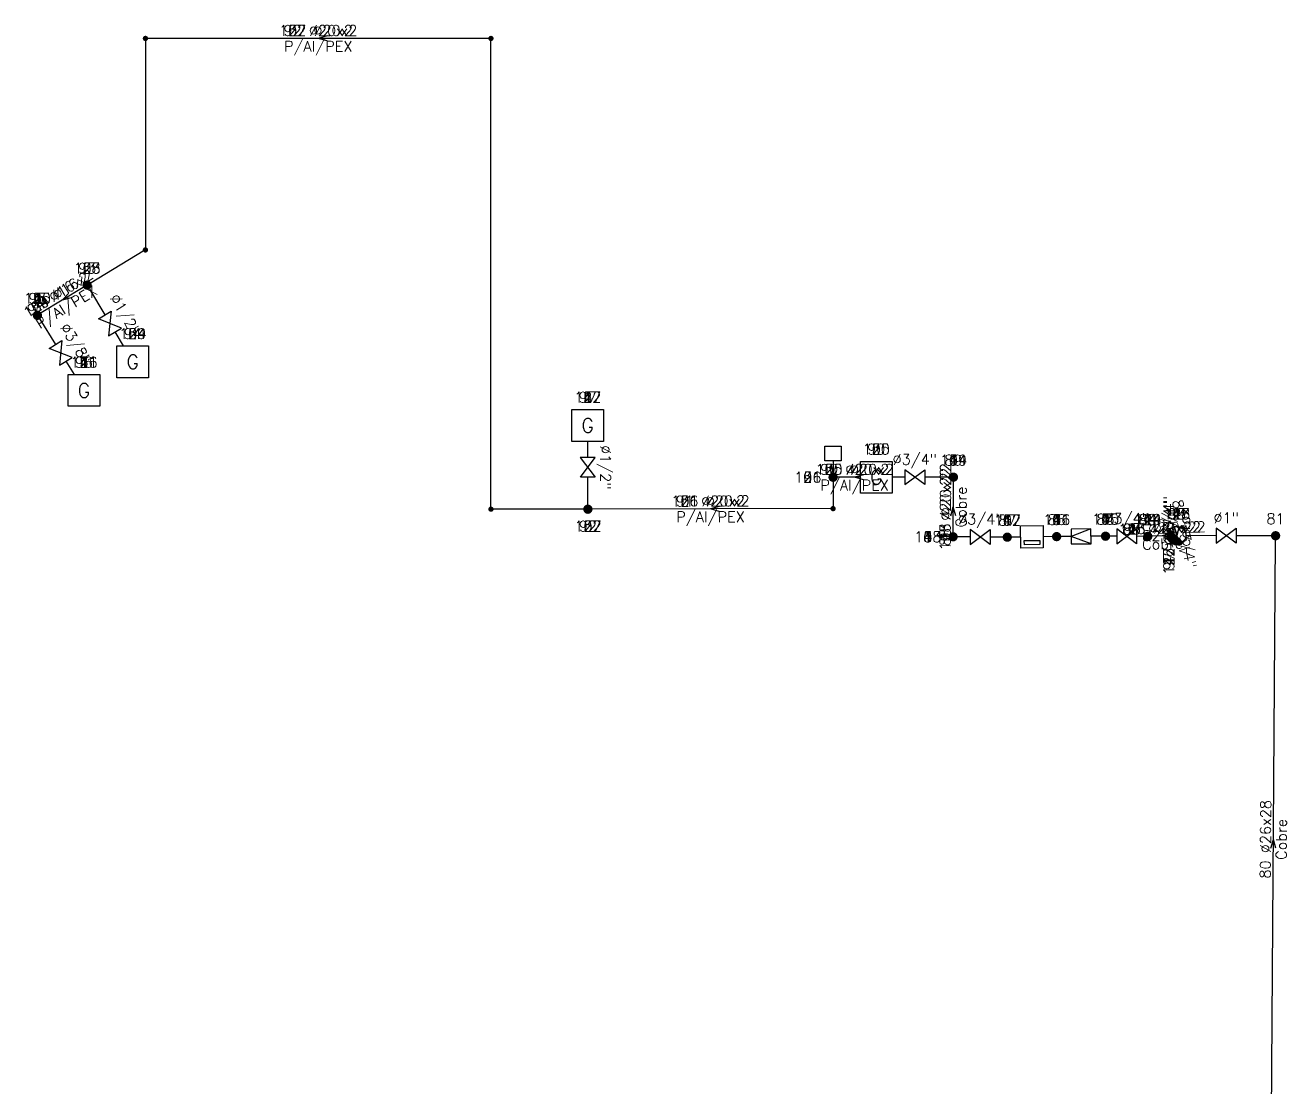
# Model space of a CAD drawing. Extents: x 16.3 to 23.5, y 1.5 to 14.1.
# Drawn here: x 16.33 to 23.48, y 8.04 to 14.07 of the extents above; entities that cross this region are included whole.
import ezdxf
from ezdxf.enums import TextEntityAlignment as Align

# ---------------------------------------------------------------- set-up
doc = ezdxf.new("R2010")
doc.units = 0
doc.header["$LTSCALE"] = 0.5
doc.header["$MEASUREMENT"] = 0
doc.layers.get('0').update_dxf_attribs({"linetype": 'CONTINUOUS'})
for name, color, linetype in [('TEXTO_NUDOS', 7, 'CONTINUOUS'), ('TEXTO_RAMAS', 7, 'CONTINUOUS'), ('UNIFILAR', 7, 'CONTINUOUS')]:
    doc.layers.add(name, color=color, linetype=linetype)
doc.styles.add('ROMANS', font='Romans', dxfattribs={"height": 2.5})

# ---------------------------------------------------------------- blocks, each defined once
blk = doc.blocks.new('CONEXION_PLANTAS_GAS')
at = {"color": 0, "linetype": 'Continuous'}
blk.add_circle((-0.004736, -0.005671), 1.5, dxfattribs=at)
for points in [[(-1.499779, 0.11617), (-1.504474, -0.033694), (0.363297, -1.459821), (0.216286, -1.489298)], [(-1.480147, 0.264817), (-1.499779, 0.11617), (0.506632, -1.415814), (0.363297, -1.459821)], [(-1.445772, 0.410761), (-1.480147, 0.264817), (0.644856, -1.357718), (0.506632, -1.415814)], [(-1.396999, 0.552544), (-1.445772, 0.410761), (0.77659, -1.286112), (0.644856, -1.357718)], [(-1.334315, 0.688749), (-1.396999, 0.552544), (0.900518, -1.201713), (0.77659, -1.286112)], [(-1.258346, 0.818016), (-1.334315, 0.688749), (1.0154, -1.105363), (0.900518, -1.201713)], [(-1.169852, 0.939054), (-1.258346, 0.818016), (1.047775, -1.074419), (1.0154, -1.105363)], [(-1.069716, 1.050651), (-1.169852, 0.939054), (-0.004736, -0.005671), (1.047775, -1.074419)], [(-1.504474, -0.033694), (-1.494184, -0.183278), (0.216286, -1.489298), (0.067066, -1.503952)], [(-1.494184, -0.183278), (-1.469012, -0.331087), (0.067066, -1.503952), (-0.082871, -1.503635)], [(-1.469012, -0.331087), (-1.429209, -0.475645), (-0.082871, -1.503635), (-0.232027, -1.488351)], [(-1.429209, -0.475645), (-1.375174, -0.615507), (-0.232027, -1.488351), (-0.378913, -1.458252)], [(-1.375174, -0.615507), (-1.307445, -0.749276), (-0.378913, -1.458252), (-0.52206, -1.41364)], [(-1.307445, -0.749276), (-1.226701, -0.875615), (-0.52206, -1.41364), (-0.660037, -1.35496)], [(-1.226701, -0.875615), (-1.133746, -0.993262), (-0.660037, -1.35496), (-0.791468, -1.282798)], [(-1.133746, -0.993262), (-1.029511, -1.101041), (-0.791468, -1.282798), (-0.915037, -1.197876)]]:
    blk.add_solid(points, dxfattribs=at)
blk = doc.blocks.new('NUDO_DERIVACION_GAS')
at = {"color": 0, "linetype": 'Continuous'}
for points in [[(-0.742494, 0.10584), (-0.749351, 0.031185), (-0.748721, -0.043781), (-0.749351, 0.031185)], [(-0.728219, 0.179437), (-0.742494, 0.10584), (-0.74061, -0.118309), (-0.748721, -0.043781)], [(-0.706667, 0.251241), (-0.728219, 0.179437), (-0.725099, -0.191656), (-0.74061, -0.118309)], [(-0.678054, 0.320535), (-0.706667, 0.251241), (-0.702343, -0.263087), (-0.725099, -0.191656)], [(-0.642667, 0.386626), (-0.678054, 0.320535), (-0.672569, -0.33189), (-0.702343, -0.263087)], [(-0.600858, 0.448854), (-0.642667, 0.386626), (-0.636075, -0.397377), (-0.672569, -0.33189)], [(-0.553045, 0.506597), (-0.600858, 0.448854), (-0.593226, -0.458893), (-0.636075, -0.397377)], [(-0.499707, 0.559279), (-0.553045, 0.506597), (-0.544449, -0.515825), (-0.593226, -0.458893)], [(-0.441376, 0.606372), (-0.499707, 0.559279), (-0.490233, -0.567602), (-0.544449, -0.515825)], [(-0.378635, 0.647407), (-0.441376, 0.606372), (-0.431118, -0.613708), (-0.490233, -0.567602)], [(-0.31211, 0.681973), (-0.378635, 0.647407), (-0.367696, -0.653682), (-0.431118, -0.613708)], [(-0.242467, 0.709725), (-0.31211, 0.681973), (-0.300599, -0.687124), (-0.367696, -0.653682)], [(-0.170402, 0.730386), (-0.242467, 0.709725), (-0.2305, -0.713702), (-0.300599, -0.687124)], [(-0.096633, 0.743749), (-0.170402, 0.730386), (-0.158097, -0.733148), (-0.2305, -0.713702)], [(-0.0219, 0.74968), (-0.096633, 0.743749), (-0.084114, -0.745268), (-0.158097, -0.733148)], [(0.053053, 0.748121), (-0.0219, 0.74968), (-0.009291, -0.749942), (-0.084114, -0.745268)], [(0.127475, 0.739087), (0.053053, 0.748121), (0.065624, -0.747123), (-0.009291, -0.749942)], [(0.200624, 0.722669), (0.127475, 0.739087), (0.139884, -0.736839), (0.065624, -0.747123)], [(0.271768, 0.699029), (0.200624, 0.722669), (0.212747, -0.719193), (0.139884, -0.736839)], [(0.340197, 0.668406), (0.271768, 0.699029), (0.283483, -0.694361), (0.212747, -0.719193)], [(0.405227, 0.631103), (0.340197, 0.668406), (0.351388, -0.662591), (0.283483, -0.694361)], [(0.466207, 0.587495), (0.405227, 0.631103), (0.415781, -0.624201), (0.351388, -0.662591)], [(0.52253, 0.538017), (0.466207, 0.587495), (0.47602, -0.579573), (0.415781, -0.624201)], [(0.573632, 0.483163), (0.52253, 0.538017), (0.531502, -0.529155), (0.47602, -0.579573)], [(0.619002, 0.423482), (0.573632, 0.483163), (0.581674, -0.47345), (0.531502, -0.529155)], [(0.658187, 0.359569), (0.619002, 0.423482), (0.626035, -0.413014), (0.581674, -0.47345)], [(0.690796, 0.292064), (0.658187, 0.359569), (0.66414, -0.348452), (0.626035, -0.413014)], [(0.716502, 0.22164), (0.690796, 0.292064), (0.695609, -0.280407), (0.66414, -0.348452)], [(0.73505, 0.149002), (0.716502, 0.22164), (0.720128, -0.209562), (0.695609, -0.280407)], [(0.746253, 0.074875), (0.73505, 0.149002), (0.737451, -0.136622), (0.720128, -0.209562)], [(0.75, 0), (0.746253, 0.074875), (0.747407, -0.062317), (0.737451, -0.136622)]]:
    blk.add_solid(points, dxfattribs=at)
blk = doc.blocks.new('LLAVE_PASO_GAS')
at = {"color": 0, "linetype": 'Continuous'}
for p, q in [((-1.5, 1.125), (1.5, -1.125)), ((1.5, 1.125), (-1.5, -1.125)), ((-1.5, -1.125), (-1.5, 1.125)), ((1.5, -1.125), (1.5, 1.125))]:
    blk.add_line(p, q, dxfattribs=at)
blk = doc.blocks.new('APARATO_GAS')
at = {"color": 0, "linetype": 'Continuous'}
for p, q in [((-1.125, 1.125), (1.125, 1.125)), ((-1.125, -1.125), (-1.125, 1.125)), ((1.125, 1.125), (1.125, -1.125)), ((1.125, -1.125), (-1.125, -1.125))]:
    blk.add_line(p, q, dxfattribs=at)
at = {"color": 0, "linetype": 'Continuous', "style": 'ROMANS'}
blk.add_text('G', height=1, dxfattribs=at).set_placement((0, -0.5), align=Align.CENTER)
blk = doc.blocks.new('NUDO_PASO_GAS')
at = {"color": 0, "linetype": 'Continuous'}
for points in [[(-0.742494, 0.10584), (-0.749351, 0.031185), (-0.748721, -0.043781), (-0.749351, 0.031185)], [(-0.728219, 0.179437), (-0.742494, 0.10584), (-0.74061, -0.118309), (-0.748721, -0.043781)], [(-0.706667, 0.251241), (-0.728219, 0.179437), (-0.725099, -0.191656), (-0.74061, -0.118309)], [(-0.678054, 0.320535), (-0.706667, 0.251241), (-0.702343, -0.263087), (-0.725099, -0.191656)], [(-0.642667, 0.386626), (-0.678054, 0.320535), (-0.672569, -0.33189), (-0.702343, -0.263087)], [(-0.600858, 0.448854), (-0.642667, 0.386626), (-0.636075, -0.397377), (-0.672569, -0.33189)], [(-0.553045, 0.506597), (-0.600858, 0.448854), (-0.593226, -0.458893), (-0.636075, -0.397377)], [(-0.499707, 0.559279), (-0.553045, 0.506597), (-0.544449, -0.515825), (-0.593226, -0.458893)], [(-0.441376, 0.606372), (-0.499707, 0.559279), (-0.490233, -0.567602), (-0.544449, -0.515825)], [(-0.378635, 0.647407), (-0.441376, 0.606372), (-0.431118, -0.613708), (-0.490233, -0.567602)], [(-0.31211, 0.681973), (-0.378635, 0.647407), (-0.367696, -0.653682), (-0.431118, -0.613708)], [(-0.242467, 0.709725), (-0.31211, 0.681973), (-0.300599, -0.687124), (-0.367696, -0.653682)], [(-0.170402, 0.730386), (-0.242467, 0.709725), (-0.2305, -0.713702), (-0.300599, -0.687124)], [(-0.096633, 0.743749), (-0.170402, 0.730386), (-0.158097, -0.733148), (-0.2305, -0.713702)], [(-0.0219, 0.74968), (-0.096633, 0.743749), (-0.084114, -0.745268), (-0.158097, -0.733148)], [(0.053053, 0.748121), (-0.0219, 0.74968), (-0.009291, -0.749942), (-0.084114, -0.745268)], [(0.127475, 0.739087), (0.053053, 0.748121), (0.065624, -0.747123), (-0.009291, -0.749942)], [(0.200624, 0.722669), (0.127475, 0.739087), (0.139884, -0.736839), (0.065624, -0.747123)], [(0.271768, 0.699029), (0.200624, 0.722669), (0.212747, -0.719193), (0.139884, -0.736839)], [(0.340197, 0.668406), (0.271768, 0.699029), (0.283483, -0.694361), (0.212747, -0.719193)], [(0.405227, 0.631103), (0.340197, 0.668406), (0.351388, -0.662591), (0.283483, -0.694361)], [(0.466207, 0.587495), (0.405227, 0.631103), (0.415781, -0.624201), (0.351388, -0.662591)], [(0.52253, 0.538017), (0.466207, 0.587495), (0.47602, -0.579573), (0.415781, -0.624201)], [(0.573632, 0.483163), (0.52253, 0.538017), (0.531502, -0.529155), (0.47602, -0.579573)], [(0.619002, 0.423482), (0.573632, 0.483163), (0.581674, -0.47345), (0.531502, -0.529155)], [(0.658187, 0.359569), (0.619002, 0.423482), (0.626035, -0.413014), (0.581674, -0.47345)], [(0.690796, 0.292064), (0.658187, 0.359569), (0.66414, -0.348452), (0.626035, -0.413014)], [(0.716502, 0.22164), (0.690796, 0.292064), (0.695609, -0.280407), (0.66414, -0.348452)], [(0.73505, 0.149002), (0.716502, 0.22164), (0.720128, -0.209562), (0.695609, -0.280407)], [(0.746253, 0.074875), (0.73505, 0.149002), (0.737451, -0.136622), (0.720128, -0.209562)], [(0.75, 0), (0.746253, 0.074875), (0.747407, -0.062317), (0.737451, -0.136622)]]:
    blk.add_solid(points, dxfattribs=at)
blk = doc.blocks.new('TOMA_PRESION_GAS')
at = {"color": 0, "linetype": 'Continuous'}
for p, q in [((-0.046683, 0.093739), (-0.046683, 0.17616)), ((-0.046683, 0.17616), (0.046683, 0.17616)), ((0.046683, 0.17616), (0.046683, 0.093739)), ((0.046683, 0.093739), (-0.046683, 0.093739)), ((0, 0.093739), (0, 0.0262))]:
    blk.add_line(p, q, dxfattribs=at)
for points in [[(-0.025977, 0.003703), (-0.026217, 0.001091), (-0.026195, -0.001532), (-0.026217, 0.001091)], [(-0.025477, 0.006278), (-0.025977, 0.003703), (-0.025911, -0.004139), (-0.026195, -0.001532)], [(-0.024723, 0.00879), (-0.025477, 0.006278), (-0.025368, -0.006705), (-0.025911, -0.004139)], [(-0.023722, 0.011214), (-0.024723, 0.00879), (-0.024572, -0.009204), (-0.025368, -0.006705)], [(-0.022484, 0.013526), (-0.023722, 0.011214), (-0.02353, -0.011611), (-0.024572, -0.009204)], [(-0.021021, 0.015704), (-0.022484, 0.013526), (-0.022254, -0.013903), (-0.02353, -0.011611)], [(-0.019349, 0.017724), (-0.021021, 0.015704), (-0.020754, -0.016055), (-0.022254, -0.013903)], [(-0.017483, 0.019567), (-0.019349, 0.017724), (-0.019048, -0.018047), (-0.020754, -0.016055)], [(-0.015442, 0.021214), (-0.017483, 0.019567), (-0.017151, -0.019858), (-0.019048, -0.018047)], [(-0.013247, 0.02265), (-0.015442, 0.021214), (-0.015083, -0.021471), (-0.017151, -0.019858)], [(-0.010919, 0.023859), (-0.013247, 0.02265), (-0.012864, -0.02287), (-0.015083, -0.021471)], [(-0.008483, 0.02483), (-0.010919, 0.023859), (-0.010517, -0.02404), (-0.012864, -0.02287)], [(-0.005962, 0.025553), (-0.008483, 0.02483), (-0.008064, -0.024969), (-0.010517, -0.02404)], [(-0.003381, 0.026021), (-0.005962, 0.025553), (-0.005531, -0.02565), (-0.008064, -0.024969)], [(-0.000766, 0.026228), (-0.003381, 0.026021), (-0.002943, -0.026074), (-0.005531, -0.02565)], [(0.001856, 0.026174), (-0.000766, 0.026228), (-0.000325, -0.026237), (-0.002943, -0.026074)], [(0.00446, 0.025858), (0.001856, 0.026174), (0.002296, -0.026139), (-0.000325, -0.026237)], [(0.007019, 0.025283), (0.00446, 0.025858), (0.004894, -0.025779), (0.002296, -0.026139)], [(0.009508, 0.024456), (0.007019, 0.025283), (0.007443, -0.025162), (0.004894, -0.025779)], [(0.011902, 0.023385), (0.009508, 0.024456), (0.009918, -0.024293), (0.007443, -0.025162)], [(0.014177, 0.02208), (0.011902, 0.023385), (0.012294, -0.023181), (0.009918, -0.024293)], [(0.016311, 0.020554), (0.014177, 0.02208), (0.014546, -0.021838), (0.012294, -0.023181)], [(0.018281, 0.018823), (0.016311, 0.020554), (0.016654, -0.020277), (0.014546, -0.021838)], [(0.020069, 0.016904), (0.018281, 0.018823), (0.018595, -0.018513), (0.016654, -0.020277)], [(0.021656, 0.014816), (0.020069, 0.016904), (0.02035, -0.016564), (0.018595, -0.018513)], [(0.023027, 0.01258), (0.021656, 0.014816), (0.021902, -0.01445), (0.02035, -0.016564)], [(0.024168, 0.010218), (0.023027, 0.01258), (0.023235, -0.012191), (0.021902, -0.01445)], [(0.025067, 0.007754), (0.024168, 0.010218), (0.024336, -0.00981), (0.023235, -0.012191)], [(0.025716, 0.005213), (0.025067, 0.007754), (0.025194, -0.007332), (0.024336, -0.00981)], [(0.026108, 0.00262), (0.025716, 0.005213), (0.0258, -0.00478), (0.025194, -0.007332)], [(0.026239, 0), (0.026108, 0.00262), (0.026149, -0.00218), (0.0258, -0.00478)]]:
    blk.add_solid(points, dxfattribs=at)
blk = doc.blocks.new('VALVULA_REG_PRESION_GAS')
at = {"color": 0, "linetype": 'Continuous'}
for p, q in [((-1.50002, 1.125), (1.49998, 0)), ((1.49998, 1.125), (-1.50002, 1.125)), ((-1.50002, 1.125), (-1.50002, -1.125)), ((-1.50002, -1.125), (1.49998, 0)), ((1.49998, -1.125), (1.49998, 1.125)), ((-1.50002, -1.125), (1.49998, -1.125))]:
    blk.add_line(p, q, dxfattribs=at)
blk = doc.blocks.new('CONTADOR_GAS')
at = {"color": 0, "linetype": 'Continuous'}
for p, q in [((-1.125, 1.125), (1.125, 1.125)), ((-1.125, -1.125), (-1.125, 1.125)), ((-0.775, 0.775), (0.775, 0.775)), ((-0.775, 0.367113), (-0.775, 0.775)), ((0.775, 0.367113), (-0.775, 0.367113)), ((0.775, 0.775), (0.775, 0.367113)), ((1.125, 1.125), (1.125, -1.125)), ((1.125, -1.125), (-1.125, -1.125))]:
    blk.add_line(p, q, dxfattribs=at)

msp = doc.modelspace()

# ---------------------------------------------------------------- linework, layer by layer
at = {"layer": 'UNIFILAR', "color": 30, "linetype": 'Continuous'}
for p, q in [((17.008292, 13.97541, 2.5), (17.008292, 12.80541, 2.5)), ((17.008292, 13.97541, 5.1), (17.008292, 12.80541, 5.1)), ((17.008292, 13.97541, 7.7), (17.008292, 12.80541, 7.7)), ((17.008292, 13.97541, 10.3), (17.008292, 12.80541, 10.3)), ((17.008292, 13.97541, 12.9), (17.008292, 12.80541, 12.9)), ((18.953292, 13.99041, 2.5), (17.023292, 13.99041, 2.5)), ((18.953292, 13.99041, 5.1), (17.023292, 13.99041, 5.1)), ((18.953292, 13.99041, 7.7), (17.023292, 13.99041, 7.7)), ((18.953292, 13.99041, 10.3), (17.023292, 13.99041, 10.3)), ((18.953292, 13.99041, 12.9), (17.023292, 13.99041, 12.9)), ((18.038292, 14.00441, 2.5), (17.988292, 13.99041, 2.5)), ((18.038292, 14.00441, 5.1), (17.988292, 13.99041, 5.1)), ((18.038292, 14.00441, 7.7), (17.988292, 13.99041, 7.7)), ((18.038292, 14.00441, 10.3), (17.988292, 13.99041, 10.3)), ((18.038292, 14.00441, 12.9), (17.988292, 13.99041, 12.9)), ((18.038292, 13.97641, 2.5), (17.988292, 13.99041, 2.5)), ((18.038292, 13.97641, 5.1), (17.988292, 13.99041, 5.1)), ((18.038292, 13.97641, 7.7), (17.988292, 13.99041, 7.7)), ((18.038292, 13.97641, 10.3), (17.988292, 13.99041, 10.3)), ((18.038292, 13.97641, 12.9), (17.988292, 13.99041, 12.9)), ((18.968292, 11.334291, 2.5), (18.968292, 13.97541, 2.5)), ((18.968292, 11.334291, 5.1), (18.968292, 13.97541, 5.1)), ((18.968292, 11.334291, 7.7), (18.968292, 13.97541, 7.7)), ((18.968292, 11.334291, 10.3), (18.968292, 13.97541, 10.3)), ((18.968292, 11.334291, 12.9), (18.968292, 13.97541, 12.9)), ((16.995448, 12.782662, 2.5), (16.699808, 12.604334, 2.5)), ((16.995448, 12.782662, 5.1), (16.699808, 12.604334, 5.1)), ((16.995448, 12.782662, 7.7), (16.699808, 12.604334, 7.7)), ((16.995448, 12.782662, 10.3), (16.699808, 12.604334, 10.3)), ((16.995448, 12.782662, 12.9), (16.699808, 12.604334, 12.9)), ((16.654898, 12.577145, 2.5), (16.417745, 12.433045, 2.5)), ((16.654898, 12.577145, 5.1), (16.417745, 12.433045, 5.1)), ((16.654898, 12.577145, 7.7), (16.417745, 12.433045, 7.7)), ((16.654898, 12.577145, 10.3), (16.417745, 12.433045, 10.3)), ((16.654898, 12.577145, 12.9), (16.417745, 12.433045, 12.9)), ((16.571782, 12.543023, 2.5), (16.536321, 12.505095, 2.5)), ((16.571782, 12.543023, 5.1), (16.536321, 12.505095, 5.1)), ((16.571782, 12.543023, 7.7), (16.536321, 12.505095, 7.7)), ((16.571782, 12.543023, 10.3), (16.536321, 12.505095, 10.3)), ((16.571782, 12.543023, 12.9), (16.536321, 12.505095, 12.9)), ((16.690745, 12.568212, 2.5), (16.777968, 12.421491, 2.5)), ((16.690745, 12.568212, 5.1), (16.777968, 12.421491, 5.1)), ((16.690745, 12.568212, 7.7), (16.777968, 12.421491, 7.7)), ((16.690745, 12.568212, 10.3), (16.777968, 12.421491, 10.3)), ((16.690745, 12.568212, 12.9), (16.777968, 12.421491, 12.9)), ((16.586321, 12.519094, 2.5), (16.536321, 12.505095, 2.5)), ((16.586321, 12.519094, 5.1), (16.536321, 12.505095, 5.1)), ((16.586321, 12.519094, 7.7), (16.536321, 12.505095, 7.7)), ((16.586321, 12.519094, 10.3), (16.536321, 12.505095, 10.3)), ((16.586321, 12.519094, 12.9), (16.536321, 12.505095, 12.9)), ((16.409122, 12.39709, 2.5), (16.49763, 12.254025, 2.5)), ((16.409122, 12.39709, 5.1), (16.49763, 12.254025, 5.1)), ((16.409122, 12.39709, 7.7), (16.49763, 12.254025, 7.7)), ((16.409122, 12.39709, 10.3), (16.49763, 12.254025, 10.3)), ((16.409122, 12.39709, 12.9), (16.49763, 12.254025, 12.9)), ((16.835456, 12.324789, 2.5), (16.882589, 12.245505, 2.5)), ((16.835456, 12.324789, 5.1), (16.882589, 12.245505, 5.1)), ((16.835456, 12.324789, 7.7), (16.882589, 12.245505, 7.7)), ((16.835456, 12.324789, 10.3), (16.882589, 12.245505, 10.3)), ((16.835456, 12.324789, 12.9), (16.882589, 12.245505, 12.9)), ((16.556818, 12.158353, 2.5), (16.603458, 12.082965, 2.5)), ((16.556818, 12.158353, 5.1), (16.603458, 12.082965, 5.1)), ((16.556818, 12.158353, 7.7), (16.603458, 12.082965, 7.7)), ((16.556818, 12.158353, 10.3), (16.603458, 12.082965, 10.3)), ((16.556818, 12.158353, 12.9), (16.603458, 12.082965, 12.9)), ((19.517442, 11.612955, 2.5), (19.517178, 11.704273, 2.5)), ((19.517442, 11.612955, 5.1), (19.517178, 11.704273, 5.1)), ((19.517442, 11.612955, 7.7), (19.517178, 11.704273, 7.7)), ((19.517442, 11.612955, 10.3), (19.517178, 11.704273, 10.3)), ((19.517442, 11.612955, 12.9), (19.517178, 11.704273, 12.9)), ((19.518216, 11.345388, 2.5), (19.517768, 11.500456, 2.5)), ((19.518216, 11.345388, 5.1), (19.517768, 11.500456, 5.1)), ((19.518216, 11.345388, 7.7), (19.517768, 11.500456, 7.7)), ((19.518216, 11.345388, 10.3), (19.517768, 11.500456, 10.3)), ((19.518216, 11.345388, 12.9), (19.517768, 11.500456, 12.9)), ((20.909054, 11.47421, 2.5), (20.909067, 11.337475, 2.5)), ((20.909054, 11.47421, 5.1), (20.909067, 11.337475, 5.1)), ((20.909054, 11.47421, 7.7), (20.909067, 11.337475, 7.7)), ((20.909054, 11.47421, 10.3), (20.909067, 11.337475, 10.3)), ((20.909054, 11.47421, 12.9), (20.909067, 11.337475, 12.9)), ((21.064054, 11.50041, 2.5), (20.935252, 11.50041, 2.5)), ((21.064054, 11.50041, 5.1), (20.935252, 11.50041, 5.1)), ((21.064054, 11.50041, 7.7), (20.935252, 11.50041, 7.7)), ((21.064054, 11.50041, 10.3), (20.935252, 11.50041, 10.3)), ((21.064054, 11.50041, 12.9), (20.935252, 11.50041, 12.9)), ((21.081553, 11.51441, 2.5), (21.031553, 11.50041, 2.5)), ((21.081553, 11.51441, 5.1), (21.031553, 11.50041, 5.1)), ((21.081553, 11.51441, 7.7), (21.031553, 11.50041, 7.7)), ((21.081553, 11.51441, 10.3), (21.031553, 11.50041, 10.3)), ((21.081553, 11.51441, 12.9), (21.031553, 11.50041, 12.9)), ((21.081553, 11.48641, 2.5), (21.031553, 11.50041, 2.5)), ((21.081553, 11.48641, 5.1), (21.031553, 11.50041, 5.1)), ((21.081553, 11.48641, 7.7), (21.031553, 11.50041, 7.7)), ((21.081553, 11.48641, 10.3), (21.031553, 11.50041, 10.3)), ((21.081553, 11.48641, 12.9), (21.031553, 11.50041, 12.9)), ((21.316761, 11.500662, 2.5), (21.244054, 11.500549, 2.5)), ((21.316761, 11.500662, 5.1), (21.244054, 11.500549, 5.1)), ((21.316761, 11.500662, 7.7), (21.244054, 11.500549, 7.7)), ((21.316761, 11.500662, 10.3), (21.244054, 11.500549, 10.3)), ((21.316761, 11.500662, 12.9), (21.244054, 11.500549, 12.9)), ((21.565718, 11.501047, 2.5), (21.429261, 11.500836, 2.5)), ((21.565718, 11.501047, 5.1), (21.429261, 11.500836, 5.1)), ((21.565718, 11.501047, 7.7), (21.429261, 11.500836, 7.7)), ((21.565718, 11.501047, 10.3), (21.429261, 11.500836, 10.3)), ((21.565718, 11.501047, 12.9), (21.429261, 11.500836, 12.9)), ((21.590026, 11.189052, 2.5), (21.591804, 11.474838, 2.5)), ((21.590026, 11.189052, 5.1), (21.591804, 11.474838, 5.1)), ((21.590026, 11.189052, 7.7), (21.591804, 11.474838, 7.7)), ((21.590026, 11.189052, 10.3), (21.591804, 11.474838, 10.3)), ((21.590026, 11.189052, 12.9), (21.591804, 11.474838, 12.9)), ((19.492042, 11.319145, 2.5), (18.983292, 11.319287, 2.5)), ((19.492042, 11.319145, 5.1), (18.983292, 11.319287, 5.1)), ((19.492042, 11.319145, 7.7), (18.983292, 11.319287, 7.7)), ((19.492042, 11.319145, 10.3), (18.983292, 11.319287, 10.3)), ((19.492042, 11.319145, 12.9), (18.983292, 11.319287, 12.9)), ((20.894068, 11.322439, 2.5), (19.544542, 11.319201, 2.5)), ((20.894068, 11.322439, 5.1), (19.544542, 11.319201, 5.1)), ((20.894068, 11.322439, 7.7), (19.544542, 11.319201, 7.7)), ((20.894068, 11.322439, 10.3), (19.544542, 11.319201, 10.3)), ((20.894068, 11.322439, 12.9), (19.544542, 11.319201, 12.9)), ((20.263647, 11.334926, 2.5), (20.21368, 11.320806, 2.5)), ((20.263647, 11.334926, 5.1), (20.21368, 11.320806, 5.1)), ((20.263647, 11.334926, 7.7), (20.21368, 11.320806, 7.7)), ((20.263647, 11.334926, 10.3), (20.21368, 11.320806, 10.3)), ((20.263647, 11.334926, 12.9), (20.21368, 11.320806, 12.9)), ((20.263714, 11.306926, 2.5), (20.21368, 11.320806, 2.5)), ((20.263714, 11.306926, 5.1), (20.21368, 11.320806, 5.1)), ((20.263714, 11.306926, 7.7), (20.21368, 11.320806, 7.7)), ((20.263714, 11.306926, 10.3), (20.21368, 11.320806, 10.3)), ((20.263714, 11.306926, 12.9), (20.21368, 11.320806, 12.9)), ((21.576604, 11.282033, 2.5), (21.590915, 11.331945, 2.5)), ((21.576604, 11.282033, 5.1), (21.590915, 11.331945, 5.1)), ((21.576604, 11.282033, 7.7), (21.590915, 11.331945, 7.7)), ((21.576604, 11.282033, 10.3), (21.590915, 11.331945, 10.3)), ((21.576604, 11.282033, 12.9), (21.590915, 11.331945, 12.9)), ((21.604604, 11.281859, 2.5), (21.590915, 11.331945, 2.5)), ((21.604604, 11.281859, 5.1), (21.590915, 11.331945, 5.1)), ((21.604604, 11.281859, 7.7), (21.590915, 11.331945, 7.7)), ((21.604604, 11.281859, 10.3), (21.590915, 11.331945, 10.3)), ((21.604604, 11.281859, 12.9), (21.590915, 11.331945, 12.9)), ((22.259818, 11.164423, 2.5), (22.203613, 11.163981, 2.5)), ((22.259818, 11.164423, 5.1), (22.203613, 11.163981, 5.1)), ((22.259818, 11.164423, 7.7), (22.203613, 11.163981, 7.7)), ((22.259818, 11.164423, 10.3), (22.203613, 11.163981, 10.3)), ((22.259818, 11.164423, 12.9), (22.203613, 11.163981, 12.9)), ((22.428519, 11.165749, 2.5), (22.372314, 11.165307, 2.5)), ((22.428519, 11.165749, 5.1), (22.372314, 11.165307, 5.1)), ((22.428519, 11.165749, 7.7), (22.372314, 11.165307, 7.7)), ((22.428519, 11.165749, 10.3), (22.372314, 11.165307, 10.3)), ((22.428519, 11.165749, 12.9), (22.372314, 11.165307, 12.9)), ((22.518327, 11.165745, 2.5), (22.481018, 11.165868, 2.5)), ((22.518327, 11.165745, 5.1), (22.481018, 11.165868, 5.1)), ((22.518327, 11.165745, 7.7), (22.481018, 11.165868, 7.7)), ((22.518327, 11.165745, 10.3), (22.481018, 11.165868, 10.3)), ((22.518327, 11.165745, 12.9), (22.481018, 11.165868, 12.9)), ((22.668134, 11.165251, 2.5), (22.630826, 11.165374, 2.5)), ((22.668134, 11.165251, 5.1), (22.630826, 11.165374, 5.1)), ((22.668134, 11.165251, 7.7), (22.630826, 11.165374, 7.7)), ((22.668134, 11.165251, 10.3), (22.630826, 11.165374, 10.3)), ((22.668134, 11.165251, 12.9), (22.630826, 11.165374, 12.9)), ((22.805819, 11.168731, 2.5), (22.720621, 11.166004, 2.5)), ((22.805819, 11.168731, 5.1), (22.720621, 11.166004, 5.1)), ((22.805819, 11.168731, 7.7), (22.720621, 11.166004, 7.7)), ((22.805819, 11.168731, 10.3), (22.720621, 11.166004, 10.3)), ((22.805819, 11.168731, 12.9), (22.720621, 11.166004, 12.9)), ((22.825865, 11.183379, 2.5), (22.776338, 11.167787, 2.5)), ((22.825865, 11.183379, 5.1), (22.776338, 11.167787, 5.1)), ((22.825865, 11.183379, 7.7), (22.776338, 11.167787, 7.7)), ((22.825865, 11.183379, 10.3), (22.776338, 11.167787, 10.3)), ((22.825865, 11.183379, 12.9), (22.776338, 11.167787, 12.9)), ((22.82676, 11.155394, 2.5), (22.776338, 11.167787, 2.5)), ((22.82676, 11.155394, 5.1), (22.776338, 11.167787, 5.1)), ((22.82676, 11.155394, 7.7), (22.776338, 11.167787, 7.7)), ((22.82676, 11.155394, 10.3), (22.776338, 11.167787, 10.3)), ((22.82676, 11.155394, 12.9), (22.776338, 11.167787, 12.9)), ((22.844292, 11.22041, 3.75), (22.858292, 11.17041, 3.8)), ((22.844292, 11.22041, 11.55), (22.858292, 11.17041, 11.6)), ((22.844292, 11.22041, 6.35), (22.858292, 11.17041, 6.4)), ((22.844292, 11.12041, 8.95), (22.858292, 11.17041, 9)), ((22.855026, 11.117973, 1.2), (22.858424, 11.169785, 1.25)), ((22.872292, 11.22041, 3.75), (22.858292, 11.17041, 3.8)), ((22.872292, 11.22041, 11.55), (22.858292, 11.17041, 11.6)), ((22.872292, 11.22041, 6.35), (22.858292, 11.17041, 6.4)), ((22.858555, 11.16916), (22.858292, 11.17041, 2.5)), ((22.858555, 11.16916), (22.858292, 11.17041, 2.5)), ((22.858292, 11.17041, 2.5), (22.858292, 11.17041, 5.1)), ((22.858292, 11.17041, 2.5), (22.858292, 11.17041, 5.1)), ((22.858292, 11.17041, 10.3), (22.858292, 11.17041, 12.9)), ((22.858292, 11.17041, 10.3), (22.858292, 11.17041, 12.9)), ((22.858292, 11.17041, 7.7), (22.858292, 11.17041, 10.3)), ((22.858292, 11.17041, 7.7), (22.858292, 11.17041, 10.3)), ((22.872292, 11.12041, 8.95), (22.858292, 11.17041, 9)), ((22.858292, 11.17041, 5.1), (22.858292, 11.17041, 7.7)), ((22.858292, 11.17041, 5.1), (22.858292, 11.17041, 7.7)), ((22.882425, 11.123742, 1.2), (22.858424, 11.169785, 1.25)), ((23.082697, 11.168985), (22.911055, 11.169119)), ((23.393089, 11.168741), (23.195197, 11.168897)), ((21.687428, 11.162066, 2.5), (21.616112, 11.162604, 2.5)), ((21.687428, 11.162066, 5.1), (21.616112, 11.162604, 5.1)), ((21.687428, 11.162066, 7.7), (21.616112, 11.162604, 7.7)), ((21.687428, 11.162066, 10.3), (21.616112, 11.162604, 10.3)), ((21.687428, 11.162066, 12.9), (21.616112, 11.162604, 12.9)), ((21.871242, 11.160677, 2.5), (21.799925, 11.161216, 2.5)), ((21.871242, 11.160677, 5.1), (21.799925, 11.161216, 5.1)), ((21.871242, 11.160677, 7.7), (21.799925, 11.161216, 7.7)), ((21.871242, 11.160677, 10.3), (21.799925, 11.161216, 10.3)), ((21.871242, 11.160677, 12.9), (21.799925, 11.161216, 12.9)), ((21.973869, 11.161378, 2.5), (21.923739, 11.160788, 2.5)), ((21.973869, 11.161378, 5.1), (21.923739, 11.160788, 5.1)), ((21.973869, 11.161378, 7.7), (21.923739, 11.160788, 7.7)), ((21.973869, 11.161378, 10.3), (21.923739, 11.160788, 10.3)), ((21.973869, 11.161378, 12.9), (21.923739, 11.160788, 12.9)), ((22.151116, 11.163466, 2.5), (22.100986, 11.162876, 2.5)), ((22.151116, 11.163466, 5.1), (22.100986, 11.162876, 5.1)), ((22.151116, 11.163466, 7.7), (22.100986, 11.162876, 7.7)), ((22.151116, 11.163466, 10.3), (22.100986, 11.162876, 10.3)), ((22.151116, 11.163466, 12.9), (22.100986, 11.162876, 12.9)), ((23.395115, 7.749007), (23.419153, 11.142471)), ((23.39278, 9.39584), (23.407134, 9.445739)), ((23.42078, 9.395641), (23.407134, 9.445739))]:
    msp.add_line(p, q, dxfattribs=at)

# ---------------------------------------------------------------- block references
for name, p, xscale, yscale in [('NUDO_PASO_GAS', (17.008292, 13.99041, 2.5), 0.02, 0.02), ('NUDO_PASO_GAS', (17.008292, 13.99041, 5.1), 0.02, 0.02), ('NUDO_PASO_GAS', (17.008292, 13.99041, 7.7), 0.02, 0.02), ('NUDO_PASO_GAS', (17.008292, 13.99041, 10.3), 0.02, 0.02), ('NUDO_PASO_GAS', (17.008292, 13.99041, 12.9), 0.02, 0.02), ('NUDO_PASO_GAS', (18.968292, 13.99041, 2.5), 0.02, 0.02), ('NUDO_PASO_GAS', (18.968292, 13.99041, 5.1), 0.02, 0.02), ('NUDO_PASO_GAS', (18.968292, 13.99041, 7.7), 0.02, 0.02), ('NUDO_PASO_GAS', (18.968292, 13.99041, 10.3), 0.02, 0.02), ('NUDO_PASO_GAS', (18.968292, 13.99041, 12.9), 0.02, 0.02), ('NUDO_PASO_GAS', (17.008292, 12.79041, 2.5), 0.02, 0.02), ('NUDO_PASO_GAS', (17.008292, 12.79041, 5.1), 0.02, 0.02), ('NUDO_PASO_GAS', (17.008292, 12.79041, 7.7), 0.02, 0.02), ('NUDO_PASO_GAS', (17.008292, 12.79041, 10.3), 0.02, 0.02), ('NUDO_PASO_GAS', (17.008292, 12.79041, 12.9), 0.02, 0.02), ('NUDO_DERIVACION_GAS', (16.677331, 12.590776, 2.5), 0.035, 0.035), ('NUDO_DERIVACION_GAS', (16.677331, 12.590776, 5.1), 0.035, 0.035), ('NUDO_DERIVACION_GAS', (16.677331, 12.590776, 7.7), 0.035, 0.035), ('NUDO_DERIVACION_GAS', (16.677331, 12.590776, 10.3), 0.035, 0.035), ('NUDO_DERIVACION_GAS', (16.677331, 12.590776, 12.9), 0.035, 0.035), ('NUDO_DERIVACION_GAS', (16.395311, 12.419414, 2.5), 0.035, 0.035), ('NUDO_DERIVACION_GAS', (16.395311, 12.419414, 5.1), 0.035, 0.035), ('NUDO_DERIVACION_GAS', (16.395311, 12.419414, 7.7), 0.035, 0.035), ('NUDO_DERIVACION_GAS', (16.395311, 12.419414, 10.3), 0.035, 0.035), ('NUDO_DERIVACION_GAS', (16.395311, 12.419414, 12.9), 0.035, 0.035), ('APARATO_GAS', (16.936092, 12.155505, 2.5), 0.08, 0.08), ('APARATO_GAS', (16.936092, 12.155505, 5.1), 0.08, 0.08), ('APARATO_GAS', (16.936092, 12.155505, 7.7), 0.08, 0.08), ('APARATO_GAS', (16.936092, 12.155505, 10.3), 0.08, 0.08), ('APARATO_GAS', (16.936092, 12.155505, 12.9), 0.08, 0.08), ('APARATO_GAS', (16.659137, 11.992965, 2.5), 0.08, 0.08), ('APARATO_GAS', (16.659137, 11.992965, 5.1), 0.08, 0.08), ('APARATO_GAS', (16.659137, 11.992965, 7.7), 0.08, 0.08), ('APARATO_GAS', (16.659137, 11.992965, 10.3), 0.08, 0.08), ('APARATO_GAS', (16.659137, 11.992965, 12.9), 0.08, 0.08), ('APARATO_GAS', (19.516917, 11.794273, 2.5), 0.08, 0.08), ('APARATO_GAS', (19.516917, 11.794273, 5.1), 0.08, 0.08), ('APARATO_GAS', (19.516917, 11.794273, 7.7), 0.08, 0.08), ('APARATO_GAS', (19.516917, 11.794273, 10.3), 0.08, 0.08), ('APARATO_GAS', (19.516917, 11.794273, 12.9), 0.08, 0.08), ('APARATO_GAS', (21.154054, 11.50041, 2.5), 0.08, 0.08), ('APARATO_GAS', (21.154054, 11.50041, 5.1), 0.08, 0.08), ('APARATO_GAS', (21.154054, 11.50041, 7.7), 0.08, 0.08), ('APARATO_GAS', (21.154054, 11.50041, 10.3), 0.08, 0.08), ('APARATO_GAS', (21.154054, 11.50041, 12.9), 0.08, 0.08), ('NUDO_DERIVACION_GAS', (21.591968, 11.501088, 2.5), 0.035, 0.035), ('NUDO_DERIVACION_GAS', (21.591968, 11.501088, 5.1), 0.035, 0.035), ('NUDO_DERIVACION_GAS', (21.591968, 11.501088, 7.7), 0.035, 0.035), ('NUDO_DERIVACION_GAS', (21.591968, 11.501088, 10.3), 0.035, 0.035), ('NUDO_DERIVACION_GAS', (21.591968, 11.501088, 12.9), 0.035, 0.035), ('NUDO_PASO_GAS', (18.968292, 11.319291, 2.5), 0.02, 0.02), ('NUDO_PASO_GAS', (18.968292, 11.319291, 5.1), 0.02, 0.02), ('NUDO_PASO_GAS', (18.968292, 11.319291, 7.7), 0.02, 0.02), ('NUDO_PASO_GAS', (18.968292, 11.319291, 10.3), 0.02, 0.02), ('NUDO_PASO_GAS', (18.968292, 11.319291, 12.9), 0.02, 0.02), ('NUDO_DERIVACION_GAS', (19.518292, 11.319138, 2.5), 0.035, 0.035), ('NUDO_DERIVACION_GAS', (19.518292, 11.319138, 5.1), 0.035, 0.035), ('NUDO_DERIVACION_GAS', (19.518292, 11.319138, 7.7), 0.035, 0.035), ('NUDO_DERIVACION_GAS', (19.518292, 11.319138, 10.3), 0.035, 0.035), ('NUDO_DERIVACION_GAS', (19.518292, 11.319138, 12.9), 0.035, 0.035), ('NUDO_PASO_GAS', (20.909068, 11.322475, 2.5), 0.02, 0.02), ('NUDO_PASO_GAS', (20.909068, 11.322475, 5.1), 0.02, 0.02), ('NUDO_PASO_GAS', (20.909068, 11.322475, 7.7), 0.02, 0.02), ('NUDO_PASO_GAS', (20.909068, 11.322475, 10.3), 0.02, 0.02), ('NUDO_PASO_GAS', (20.909068, 11.322475, 12.9), 0.02, 0.02), ('NUDO_DERIVACION_GAS', (21.589863, 11.162803, 2.5), 0.035, 0.035), ('NUDO_DERIVACION_GAS', (21.589863, 11.162803, 5.1), 0.035, 0.035), ('NUDO_DERIVACION_GAS', (21.589863, 11.162803, 7.7), 0.035, 0.035), ('NUDO_DERIVACION_GAS', (21.589863, 11.162803, 10.3), 0.035, 0.035), ('NUDO_DERIVACION_GAS', (21.589863, 11.162803, 12.9), 0.035, 0.035), ('NUDO_DERIVACION_GAS', (21.897491, 11.160479, 2.5), 0.035, 0.035), ('NUDO_DERIVACION_GAS', (21.897491, 11.160479, 5.1), 0.035, 0.035), ('NUDO_DERIVACION_GAS', (21.897491, 11.160479, 7.7), 0.035, 0.035), ('NUDO_DERIVACION_GAS', (21.897491, 11.160479, 10.3), 0.035, 0.035), ('NUDO_DERIVACION_GAS', (21.897491, 11.160479, 12.9), 0.035, 0.035), ('NUDO_DERIVACION_GAS', (22.177364, 11.163775, 2.5), 0.035, 0.035), ('NUDO_DERIVACION_GAS', (22.177364, 11.163775, 5.1), 0.035, 0.035), ('NUDO_DERIVACION_GAS', (22.177364, 11.163775, 7.7), 0.035, 0.035), ('NUDO_DERIVACION_GAS', (22.177364, 11.163775, 10.3), 0.035, 0.035), ('NUDO_DERIVACION_GAS', (22.177364, 11.163775, 12.9), 0.035, 0.035), ('NUDO_DERIVACION_GAS', (22.454768, 11.165955, 2.5), 0.035, 0.035), ('NUDO_DERIVACION_GAS', (22.454768, 11.165955, 5.1), 0.035, 0.035), ('NUDO_DERIVACION_GAS', (22.454768, 11.165955, 7.7), 0.035, 0.035), ('NUDO_DERIVACION_GAS', (22.454768, 11.165955, 10.3), 0.035, 0.035), ('NUDO_DERIVACION_GAS', (22.454768, 11.165955, 12.9), 0.035, 0.035), ('NUDO_DERIVACION_GAS', (22.694384, 11.165165, 2.5), 0.035, 0.035), ('NUDO_DERIVACION_GAS', (22.694384, 11.165165, 5.1), 0.035, 0.035), ('NUDO_DERIVACION_GAS', (22.694384, 11.165165, 7.7), 0.035, 0.035), ('NUDO_DERIVACION_GAS', (22.694384, 11.165165, 10.3), 0.035, 0.035), ('NUDO_DERIVACION_GAS', (22.694384, 11.165165, 12.9), 0.035, 0.035), ('CONEXION_PLANTAS_GAS', (22.858292, 11.17041, 2.5), 0.035, 0.035), ('CONEXION_PLANTAS_GAS', (22.858292, 11.17041, 5.1), 0.035, 0.035), ('CONEXION_PLANTAS_GAS', (22.858292, 11.17041, 7.7), 0.035, 0.035), ('CONEXION_PLANTAS_GAS', (22.858292, 11.17041, 10.3), 0.035, 0.035), ('CONEXION_PLANTAS_GAS', (22.858292, 11.17041, 12.9), 0.035, 0.035), ('CONEXION_PLANTAS_GAS', (22.858555, 11.16916), 0.035, 0.035), ('NUDO_DERIVACION_GAS', (23.419339, 11.168721), 0.035, 0.035)]:
    msp.add_blockref(name, p, dxfattribs=dict(at, xscale=xscale, yscale=yscale))
for name, p, xscale, yscale, rotation in [('LLAVE_PASO_GAS', (16.806712, 12.37314, 2.5), 0.0375, 0.0375, 300.730759), ('LLAVE_PASO_GAS', (16.806712, 12.37314, 5.1), 0.0375, 0.0375, 300.730759), ('LLAVE_PASO_GAS', (16.806712, 12.37314, 7.7), 0.0375, 0.0375, 300.730759), ('LLAVE_PASO_GAS', (16.806712, 12.37314, 10.3), 0.0375, 0.0375, 300.730759), ('LLAVE_PASO_GAS', (16.806712, 12.37314, 12.9), 0.0375, 0.0375, 300.730759), ('LLAVE_PASO_GAS', (16.527224, 12.206189, 2.5), 0.0375, 0.0375, 301.743256), ('LLAVE_PASO_GAS', (16.527224, 12.206189, 5.1), 0.0375, 0.0375, 301.743256), ('LLAVE_PASO_GAS', (16.527224, 12.206189, 7.7), 0.0375, 0.0375, 301.743256), ('LLAVE_PASO_GAS', (16.527224, 12.206189, 10.3), 0.0375, 0.0375, 301.743256), ('LLAVE_PASO_GAS', (16.527224, 12.206189, 12.9), 0.0375, 0.0375, 301.743256), ('LLAVE_PASO_GAS', (19.517605, 11.556706, 2.5), 0.0375, 0.0375, 90.16578799999998), ('LLAVE_PASO_GAS', (19.517605, 11.556706, 5.1), 0.0375, 0.0375, 90.16578799999998), ('LLAVE_PASO_GAS', (19.517605, 11.556706, 7.7), 0.0375, 0.0375, 90.16578799999998), ('LLAVE_PASO_GAS', (19.517605, 11.556706, 10.3), 0.0375, 0.0375, 90.16578799999998), ('LLAVE_PASO_GAS', (19.517605, 11.556706, 12.9), 0.0375, 0.0375, 90.16578799999998), ('LLAVE_PASO_GAS', (21.373011, 11.500749, 2.5), 0.0375, 0.0375, 180.088708), ('LLAVE_PASO_GAS', (21.373011, 11.500749, 5.1), 0.0375, 0.0375, 180.088708), ('LLAVE_PASO_GAS', (21.373011, 11.500749, 7.7), 0.0375, 0.0375, 180.088708), ('LLAVE_PASO_GAS', (21.373011, 11.500749, 10.3), 0.0375, 0.0375, 180.088708), ('LLAVE_PASO_GAS', (21.373011, 11.500749, 12.9), 0.0375, 0.0375, 180.088708), ('LLAVE_PASO_GAS', (21.743677, 11.161641, 2.5), 0.0375, 0.0375, 179.567205), ('LLAVE_PASO_GAS', (21.743677, 11.161641, 5.1), 0.0375, 0.0375, 179.567205), ('LLAVE_PASO_GAS', (21.743677, 11.161641, 7.7), 0.0375, 0.0375, 179.567205), ('LLAVE_PASO_GAS', (21.743677, 11.161641, 10.3), 0.0375, 0.0375, 179.567205), ('LLAVE_PASO_GAS', (21.743677, 11.161641, 12.9), 0.0375, 0.0375, 179.567205), ('CONTADOR_GAS', (22.037427, 11.162127, 2.5), 0.0565, 0.0565, 180.674776), ('CONTADOR_GAS', (22.037427, 11.162127, 5.1), 0.0565, 0.0565, 180.674776), ('CONTADOR_GAS', (22.037427, 11.162127, 7.7), 0.0565, 0.0565, 180.674776), ('CONTADOR_GAS', (22.037427, 11.162127, 10.3), 0.0565, 0.0565, 180.674776), ('CONTADOR_GAS', (22.037427, 11.162127, 12.9), 0.0565, 0.0565, 180.674776), ('VALVULA_REG_PRESION_GAS', (22.316066, 11.164865, 2.5), 0.0375, 0.0375, 180.45019), ('VALVULA_REG_PRESION_GAS', (22.316066, 11.164865, 5.1), 0.0375, 0.0375, 180.45019), ('VALVULA_REG_PRESION_GAS', (22.316066, 11.164865, 7.7), 0.0375, 0.0375, 180.45019), ('VALVULA_REG_PRESION_GAS', (22.316066, 11.164865, 10.3), 0.0375, 0.0375, 180.45019), ('VALVULA_REG_PRESION_GAS', (22.316066, 11.164865, 12.9), 0.0375, 0.0375, 180.45019), ('LLAVE_PASO_GAS', (22.574576, 11.16556, 2.5), 0.0375, 0.0375, 179.811089), ('LLAVE_PASO_GAS', (22.574576, 11.16556, 5.1), 0.0375, 0.0375, 179.811089), ('LLAVE_PASO_GAS', (22.574576, 11.16556, 7.7), 0.0375, 0.0375, 179.811089), ('LLAVE_PASO_GAS', (22.574576, 11.16556, 10.3), 0.0375, 0.0375, 179.811089), ('LLAVE_PASO_GAS', (22.574576, 11.16556, 12.9), 0.0375, 0.0375, 179.811089), ('LLAVE_PASO_GAS', (23.138947, 11.168941), 0.0375, 0.0375, 179.955093)]:
    msp.add_blockref(name, p, dxfattribs=dict(at, xscale=xscale, yscale=yscale, rotation=rotation))
for p in [(20.909052, 11.50041, 2.5), (20.909052, 11.50041, 5.1), (20.909052, 11.50041, 7.7), (20.909052, 11.50041, 10.3), (20.909052, 11.50041, 12.9)]:
    msp.add_blockref('TOMA_PRESION_GAS', p, dxfattribs=at)

# ---------------------------------------------------------------- texts
at = {"layer": 'TEXTO_NUDOS', "color": 30, "linetype": 'Continuous', "style": 'ROMANS'}
for s, p in [('108', (16.677331, 12.657026, 5.1)), ('123', (16.677331, 12.657026, 7.7)), ('138', (16.677331, 12.657026, 10.3)), ('153', (16.677331, 12.657026, 12.9)), ('93', (16.677331, 12.657026, 2.5)), ('110', (16.395311, 12.485664, 5.1)), ('125', (16.395311, 12.485664, 7.7)), ('140', (16.395311, 12.485664, 10.3)), ('155', (16.395311, 12.485664, 12.9)), ('95', (16.395311, 12.485664, 2.5)), ('109', (16.936092, 12.285505, 5.1)), ('124', (16.936092, 12.285505, 7.7)), ('139', (16.936092, 12.285505, 10.3)), ('154', (16.936092, 12.285505, 12.9)), ('94', (16.936092, 12.285505, 2.5)), ('111', (16.659137, 12.122965, 5.1)), ('126', (16.659137, 12.122965, 7.7)), ('141', (16.659137, 12.122965, 10.3)), ('156', (16.659137, 12.122965, 12.9)), ('96', (16.659137, 12.122965, 2.5)), ('112', (19.516917, 11.924273, 5.1)), ('127', (19.516917, 11.924273, 7.7)), ('142', (19.516917, 11.924273, 10.3)), ('157', (19.516917, 11.924273, 12.9)), ('97', (19.516917, 11.924273, 2.5)), ('105', (21.154054, 11.63041, 5.1)), ('120', (21.154054, 11.63041, 7.7)), ('135', (21.154054, 11.63041, 10.3)), ('150', (21.154054, 11.63041, 12.9)), ('90', (21.154054, 11.63041, 2.5)), ('104', (21.591968, 11.567338, 5.1)), ('119', (21.591968, 11.567338, 7.7)), ('134', (21.591968, 11.567338, 10.3)), ('149', (21.591968, 11.567338, 12.9)), ('89', (21.591968, 11.567338, 2.5)), ('113', (22.858292, 11.26291, 7.7)), ('128', (22.858292, 11.26291, 10.3)), ('143', (22.858292, 11.26291, 12.9)), ('83', (22.858292, 11.26291, 2.5)), ('98', (22.858292, 11.26291, 5.1)), ('102', (21.897491, 11.226729, 5.1)), ('117', (21.897491, 11.226729, 7.7)), ('132', (21.897491, 11.226729, 10.3)), ('147', (21.897491, 11.226729, 12.9)), ('87', (21.897491, 11.226729, 2.5)), ('101', (22.177364, 11.230025, 5.1)), ('116', (22.177364, 11.230025, 7.7)), ('131', (22.177364, 11.230025, 10.3)), ('146', (22.177364, 11.230025, 12.9)), ('86', (22.177364, 11.230025, 2.5)), ('100', (22.454768, 11.232205, 5.1)), ('115', (22.454768, 11.232205, 7.7)), ('130', (22.454768, 11.232205, 10.3)), ('145', (22.454768, 11.232205, 12.9)), ('85', (22.454768, 11.232205, 2.5)), ('114', (22.694384, 11.231415, 7.7)), ('129', (22.694384, 11.231415, 10.3)), ('144', (22.694384, 11.231415, 12.9)), ('84', (22.694384, 11.231415, 2.5)), ('99', (22.694384, 11.231415, 5.1)), ('81', (23.419339, 11.234971))]:
    msp.add_text(s, height=0.06, dxfattribs=at).set_placement(p, align=Align.CENTER)
for s, p in [('106', (20.842852, 11.50041, 5.1)), ('121', (20.842852, 11.50041, 7.7)), ('136', (20.842852, 11.50041, 10.3)), ('151', (20.842852, 11.50041, 12.9)), ('91', (20.842852, 11.50041, 2.5)), ('103', (21.523613, 11.162803, 5.1)), ('118', (21.523613, 11.162803, 7.7)), ('133', (21.523613, 11.162803, 10.3)), ('148', (21.523613, 11.162803, 12.9)), ('88', (21.523613, 11.162803, 2.5)), ('82', (22.766055, 11.16916))]:
    msp.add_text(s, height=0.06, dxfattribs=at).set_placement(p, align=Align.MIDDLE_RIGHT)
for s, p in [('107', (19.518292, 11.252888, 5.1)), ('122', (19.518292, 11.252888, 7.7)), ('137', (19.518292, 11.252888, 10.3)), ('152', (19.518292, 11.252888, 12.9)), ('92', (19.518292, 11.252888, 2.5))]:
    msp.add_text(s, height=0.06, dxfattribs=at).set_placement(p, align=Align.TOP_CENTER)
at = {"layer": 'TEXTO_RAMAS', "color": 30, "linetype": 'Continuous', "style": 'ROMANS'}
for s, p in [('107 Ø20x2', (17.988292, 14.00541, 5.1)), ('122 Ø20x2', (17.988292, 14.00541, 7.7)), ('137 Ø20x2', (17.988292, 14.00541, 10.3)), ('152 Ø20x2', (17.988292, 14.00541, 12.9)), ('92 Ø20x2', (17.988292, 14.00541, 2.5)), ('105 Ø20x2', (21.031553, 11.51541, 5.1)), ('120 Ø20x2', (21.031553, 11.51541, 7.7)), ('135 Ø20x2', (21.031553, 11.51541, 10.3)), ('150 Ø20x2', (21.031553, 11.51541, 12.9)), ('90 Ø20x2', (21.031553, 11.51541, 2.5))]:
    msp.add_text(s, height=0.06, dxfattribs=at).set_placement(p, align=Align.CENTER)
for p in [(17.988292, 13.97541, 2.5), (17.988292, 13.97541, 5.1), (17.988292, 13.97541, 7.7), (17.988292, 13.97541, 10.3), (17.988292, 13.97541, 12.9), (21.031553, 11.48541, 2.5), (21.031553, 11.48541, 5.1), (21.031553, 11.48541, 7.7), (21.031553, 11.48541, 10.3), (21.031553, 11.48541, 12.9)]:
    msp.add_text('P/Al/PEX', height=0.06, dxfattribs=at).set_placement(p, align=Align.TOP_CENTER)
for s, height, rotation, p in [('109 Ø16x2', 0.06, 31.283907, (16.528532, 12.517914, 5.1)), ('124 Ø16x2', 0.06, 31.283907, (16.528532, 12.517914, 7.7)), ('139 Ø16x2', 0.06, 31.283907, (16.528532, 12.517914, 10.3)), ('154 Ø16x2', 0.06, 31.283907, (16.528532, 12.517914, 12.9)), ('94 Ø16x2', 0.06, 31.283907, (16.528532, 12.517914, 2.5)), ('Ø1/2"', 0.06, 300.730759, (16.867957, 12.409549, 2.5)), ('Ø1/2"', 0.06, 300.730759, (16.867957, 12.409549, 5.1)), ('Ø1/2"', 0.06, 300.730759, (16.867957, 12.409549, 7.7)), ('Ø1/2"', 0.06, 300.730759, (16.867957, 12.409549, 10.3)), ('Ø1/2"', 0.06, 300.730759, (16.867957, 12.409549, 12.9)), ('Ø3/8"', 0.06, 301.743256, (16.587816, 12.243675, 2.5)), ('Ø3/8"', 0.06, 301.743256, (16.587816, 12.243675, 5.1)), ('Ø3/8"', 0.06, 301.743256, (16.587816, 12.243675, 7.7)), ('Ø3/8"', 0.06, 301.743256, (16.587816, 12.243675, 10.3)), ('Ø3/8"', 0.06, 301.743256, (16.587816, 12.243675, 12.9)), ('Ø1/2"', 0.06, 270.165788, (19.588855, 11.556912, 2.5)), ('Ø1/2"', 0.06, 270.165788, (19.588855, 11.556912, 5.1)), ('Ø1/2"', 0.06, 270.165788, (19.588855, 11.556912, 7.7)), ('Ø1/2"', 0.06, 270.165788, (19.588855, 11.556912, 10.3)), ('Ø1/2"', 0.06, 270.165788, (19.588855, 11.556912, 12.9)), ('Ø3/4"', 0.06, 0.088708, (21.3729, 11.571999, 2.5)), ('Ø3/4"', 0.06, 0.088708, (21.3729, 11.571999, 5.1)), ('Ø3/4"', 0.06, 0.088708, (21.3729, 11.571999, 7.7)), ('Ø3/4"', 0.06, 0.088708, (21.3729, 11.571999, 10.3)), ('Ø3/4"', 0.06, 0.088708, (21.3729, 11.571999, 12.9)), ('103 Ø20x22', 0.06, 89.643509, (21.575915, 11.332038, 5.1)), ('118 Ø20x22', 0.06, 89.643509, (21.575915, 11.332038, 7.7)), ('133 Ø20x22', 0.06, 89.643509, (21.575915, 11.332038, 10.3)), ('148 Ø20x22', 0.06, 89.643509, (21.575915, 11.332038, 12.9)), ('88 Ø20x22', 0.06, 89.643509, (21.575915, 11.332038, 2.5)), ('106 Ø20x2', 0.06, 0.137459, (20.213644, 11.335806, 5.1)), ('121 Ø20x2', 0.06, 0.137459, (20.213644, 11.335806, 7.7)), ('136 Ø20x2', 0.06, 0.137459, (20.213644, 11.335806, 10.3)), ('151 Ø20x2', 0.06, 0.137459, (20.213644, 11.335806, 12.9)), ('91 Ø20x2', 0.06, 0.137459, (20.213644, 11.335806, 2.5)), ('142 Ø3/4"', 0.059995, 90, (22.843292, 11.17041, 11.6)), ('127 Ø3/4"', 0.059995, 90, (22.843292, 11.17041, 9)), ('112 Ø3/4"', 0.059995, 90, (22.843292, 11.17041, 6.4)), ('Ø3/4"', 0.06, 359.811089, (22.574811, 11.236809, 2.5)), ('Ø3/4"', 0.06, 359.811089, (22.574811, 11.236809, 5.1)), ('Ø3/4"', 0.06, 359.811089, (22.574811, 11.236809, 7.7)), ('Ø3/4"', 0.06, 359.811089, (22.574811, 11.236809, 10.3)), ('Ø3/4"', 0.06, 359.811089, (22.574811, 11.236809, 12.9)), ('97 Ø3/4"', 0.059995, 90, (22.843292, 11.17041, 3.8)), ('82 Ø3/4"', 0.059995, 281.890027, (22.873102, 11.172876, 1.25)), ('Ø3/4"', 0.06, 359.567205, (21.744215, 11.232889, 2.5)), ('Ø3/4"', 0.06, 359.567205, (21.744215, 11.232889, 5.1)), ('Ø3/4"', 0.06, 359.567205, (21.744215, 11.232889, 7.7)), ('Ø3/4"', 0.06, 359.567205, (21.744215, 11.232889, 10.3)), ('Ø3/4"', 0.06, 359.567205, (21.744215, 11.232889, 12.9)), ('113 Ø20x22', 0.06, 1.832804, (22.775859, 11.18278, 7.7)), ('128 Ø20x22', 0.06, 1.832804, (22.775859, 11.18278, 10.3)), ('143 Ø20x22', 0.06, 1.832804, (22.775859, 11.18278, 12.9)), ('98 Ø20x22', 0.06, 1.832804, (22.775859, 11.18278, 5.1)), ('83 Ø20x22', 0.06, 1.832804, (22.775859, 11.18278, 2.5)), ('Ø1"', 0.06, 359.955093, (23.139003, 11.240191)), ('80 Ø26x28', 0.06, 89.594148, (23.392135, 9.445846))]:
    msp.add_text(s, height=height, rotation=rotation, dxfattribs=at).set_placement(p, align=Align.CENTER)
for s, height, rotation, p in [('P/Al/PEX', 0.06, 31.283907, (16.54411, 12.492276, 2.5)), ('P/Al/PEX', 0.06, 31.283907, (16.54411, 12.492276, 5.1)), ('P/Al/PEX', 0.06, 31.283907, (16.54411, 12.492276, 7.7)), ('P/Al/PEX', 0.06, 31.283907, (16.54411, 12.492276, 10.3)), ('P/Al/PEX', 0.06, 31.283907, (16.54411, 12.492276, 12.9)), ('Cobre', 0.06, 89.643509, (21.605915, 11.331852, 2.5)), ('Cobre', 0.06, 89.643509, (21.605915, 11.331852, 5.1)), ('Cobre', 0.06, 89.643509, (21.605915, 11.331852, 7.7)), ('Cobre', 0.06, 89.643509, (21.605915, 11.331852, 10.3)), ('Cobre', 0.06, 89.643509, (21.605915, 11.331852, 12.9)), ('P/Al/PEX', 0.06, 0.137459, (20.213716, 11.305806, 2.5)), ('P/Al/PEX', 0.06, 0.137459, (20.213716, 11.305806, 5.1)), ('P/Al/PEX', 0.06, 0.137459, (20.213716, 11.305806, 7.7)), ('P/Al/PEX', 0.06, 0.137459, (20.213716, 11.305806, 10.3)), ('P/Al/PEX', 0.06, 0.137459, (20.213716, 11.305806, 12.9)), ('Acero', 0.059995, 281.890027, (22.843746, 11.166695, 1.25)), ('Acero', 0.059995, 90, (22.873292, 11.17041, 3.8)), ('Acero', 0.059995, 90, (22.873292, 11.17041, 11.6)), ('Acero', 0.059995, 90, (22.873292, 11.17041, 9)), ('Acero', 0.059995, 90, (22.873292, 11.17041, 6.4)), ('Cobre', 0.06, 1.832804, (22.776818, 11.152795, 2.5)), ('Cobre', 0.06, 1.832804, (22.776818, 11.152795, 5.1)), ('Cobre', 0.06, 1.832804, (22.776818, 11.152795, 7.7)), ('Cobre', 0.06, 1.832804, (22.776818, 11.152795, 10.3)), ('Cobre', 0.06, 1.832804, (22.776818, 11.152795, 12.9)), ('Cobre', 0.06, 89.594148, (23.422134, 9.445633))]:
    msp.add_text(s, height=height, rotation=rotation, dxfattribs=at).set_placement(p, align=Align.TOP_CENTER)

doc.saveas('drawing.dxf')
